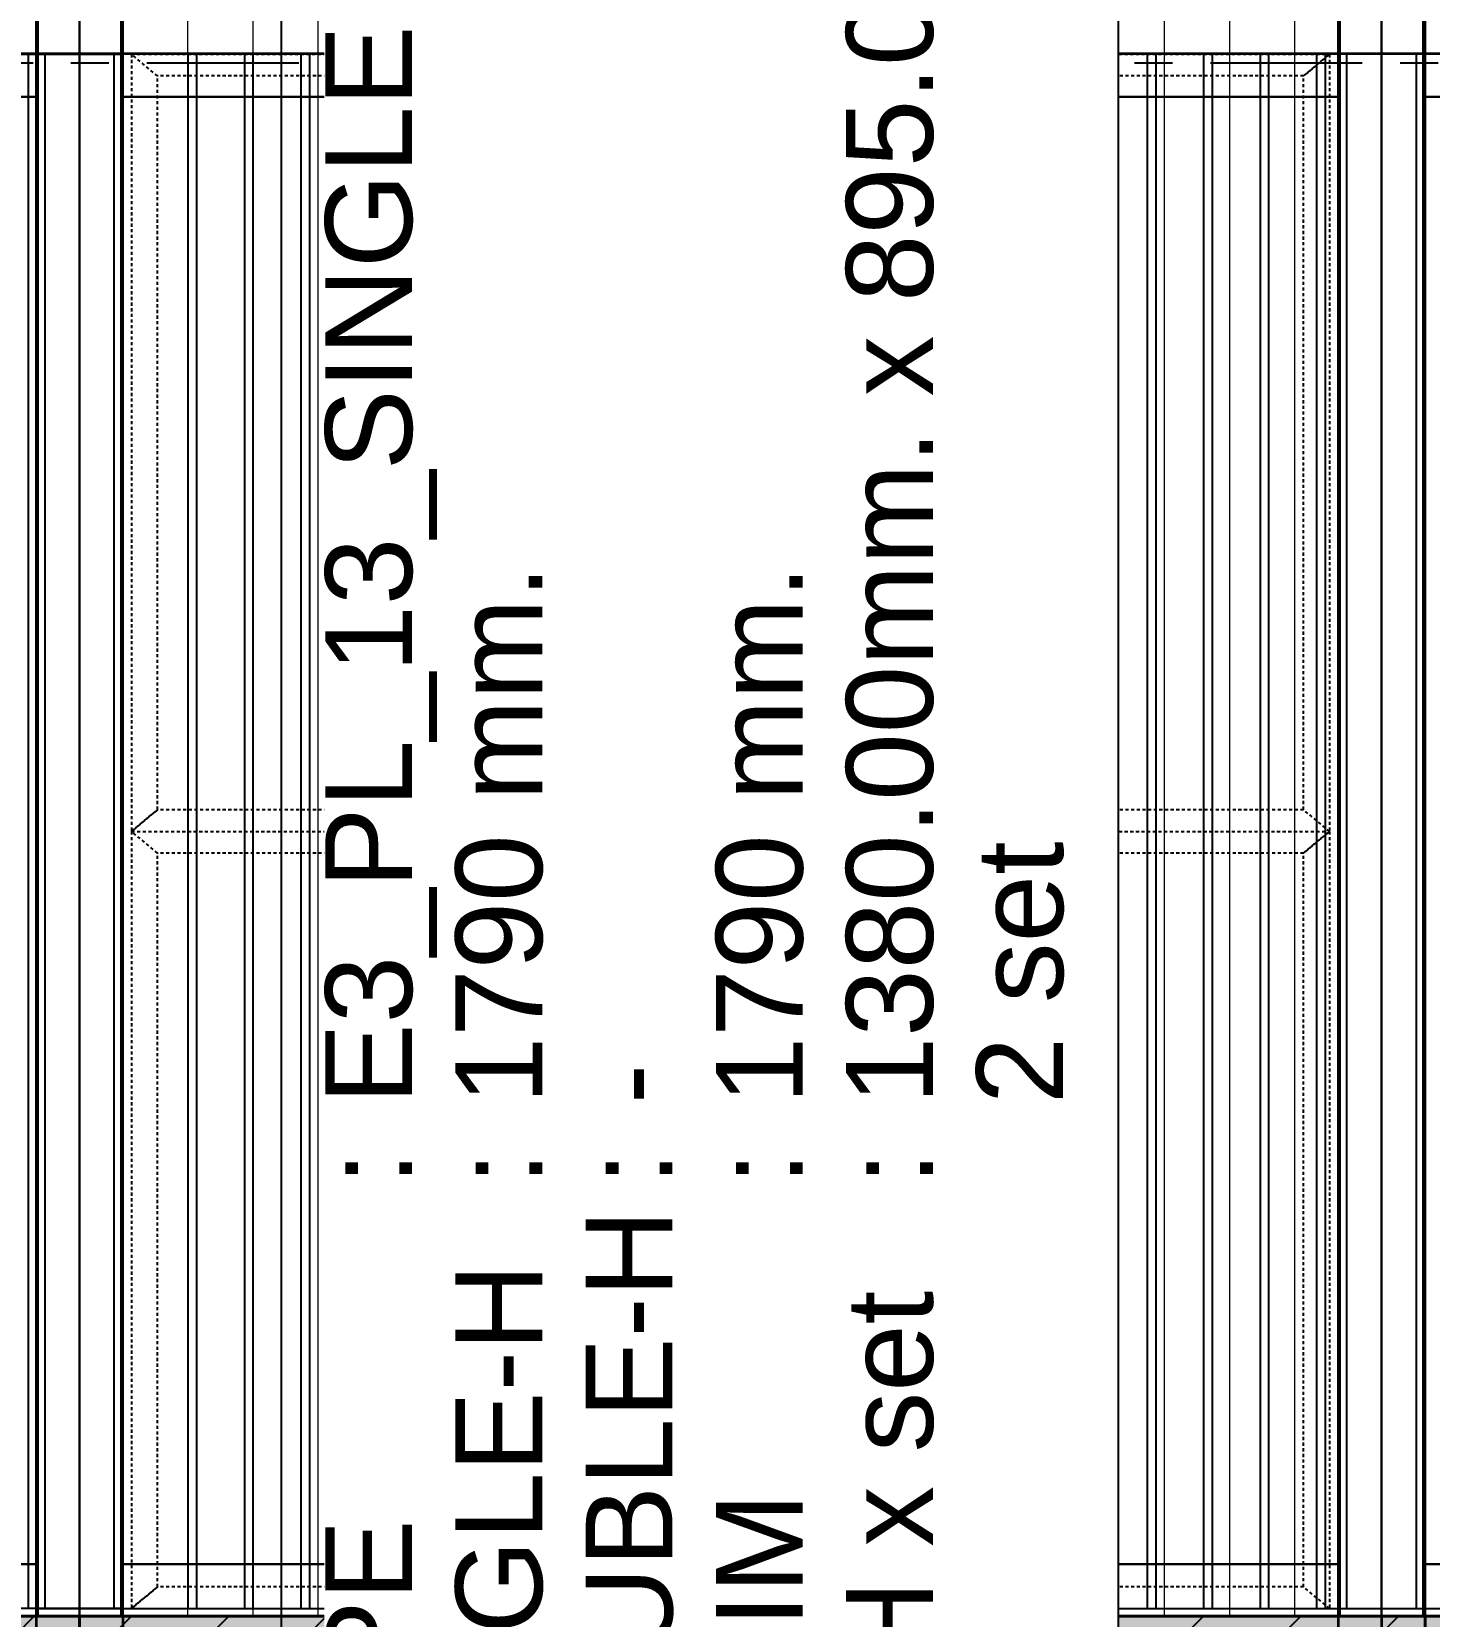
# Model space of a CAD drawing. Header units: millimetres. Extents: x -1379 to 1385823, y -4884429 to 548763.
# Drawn here: x 503955 to 505565, y -2335150 to -2333325 of the extents above; entities that cross this region are included whole.
import ezdxf

# ---------------------------------------------------------------- set-up
doc = ezdxf.new("R2010")
doc.units = ezdxf.units.MM
doc.set_wipeout_variables(frame=1)
for name, pattern in [('CENTER', [50.8, 31.75, -6.35, 6.35, -6.35]), ('TA_GL_000.70000', [1.925, 0.7, -0.175, 0.175, -0.175, 0.7]), ('TA_HL_001.00000', [6.5, 3.55, -2.95])]:
    doc.linetypes.add(name, pattern=pattern)
for name, color, linetype in [('000 - 0_SYM_DWG_GRIDLINE_MAIN_COLOR_251', 7, 'Continuous'), ('000 - CONCRETE_COL_HATCH_', 7, 'Continuous'), ('000 - EXISTING_PRECAST_CUT_COLOR_3', 7, 'Continuous'), ('000 - GRID', 7, 'CENTER'), ('010 - ASPG_EXTR_MAIN_COLOR_2', 7, 'Continuous'), ('010 - ASPG_EXTR_WIPEOUT_', 7, 'Continuous'), ('010 - ASPG_FRAMING_MAIN_COLOR_1', 7, 'Continuous'), ('010 - ASPG_FRAMING_SUB_COLOR_2', 7, 'Continuous')]:
    doc.layers.add(name, color=color, linetype=linetype)
for name, color, linetype, plot in [('000 - CONCRETE_EX_LOUVERS_DEF_SUB', 7, 'Continuous', False), ('000 - ESTIMATE_ASPG_MAIN_COLOR_6', 7, 'Continuous', False), ('000 - ESTIMATE_ASPG_TEXT_COLOR_1', 7, 'Continuous', False), ('000 - ESTIMATE_ASPG_WIPEOUT_', 7, 'Continuous', False)]:
    doc.layers.add(name, color=color, linetype=linetype, plot=plot)
doc.layers.add('A-GLAZ-CURT', color=7, linetype='Continuous', lineweight=35)
doc.styles.add('_Arial', font='arial.ttf')
doc.styles.add('TA', font='', dxfattribs={"height": 4.5})
doc.styles.get('TA').set_extended_font_data('Cordia New')

# ---------------------------------------------------------------- blocks, each defined once
blk = doc.blocks.new('*U1687')
at = {"color": 7}
blk.add_wipeout([(50, 0), (1450, 0), (1450, 1790), (50, 1790)], dxfattribs=at).dxf.layer = '010 - ASPG_EXTR_WIPEOUT_'
at = {"layer": '010 - ASPG_EXTR_MAIN_COLOR_2', "color": 7}
for points in [[(125, 0), (135.2, 0), (135.2, 1790), (125, 1790)], [(190, 0), (200.2, 0), (200.2, 1790), (190, 1790)], [(255, 0), (265.2, 0), (265.2, 1790), (255, 1790)], [(320, 0), (330.2, 0), (330.2, 1790), (320, 1790)], [(385, 0), (395.2, 0), (395.2, 1790), (385, 1790)], [(450, 0), (460.2, 0), (460.2, 1790), (450, 1790)], [(515, 0), (525.2, 0), (525.2, 1790), (515, 1790)], [(580, 0), (590.2, 0), (590.2, 1790), (580, 1790)], [(645, 0), (655.2, 0), (655.2, 1790), (645, 1790)], [(710, 0), (720.2, 0), (720.2, 1790), (710, 1790)], [(775, 0), (785.2, 0), (785.2, 1790), (775, 1790)], [(840, 0), (850.2, 0), (850.2, 1790), (840, 1790)], [(905, 0), (915.2, 0), (915.2, 1790), (905, 1790)], [(970, 0), (980.2, 0), (980.2, 1790), (970, 1790)], [(1035, 0), (1045.2, 0), (1045.2, 1790), (1035, 1790)], [(1100, 0), (1110.2, 0), (1110.2, 1790), (1100, 1790)], [(1165, 0), (1175.2, 0), (1175.2, 1790), (1165, 1790)], [(1230, 0), (1240.2, 0), (1240.2, 1790), (1230, 1790)], [(1295, 0), (1305.2, 0), (1305.2, 1790), (1295, 1790)], [(1360, 0), (1370.2, 0), (1370.2, 1790), (1360, 1790)], [(1425, 0), (1435.2, 0), (1435.2, 1790), (1425, 1790)]]:
    blk.add_lwpolyline(points, close=True, dxfattribs=at)
at = {"layer": '010 - ASPG_FRAMING_SUB_COLOR_2', "color": 7}
blk.add_lwpolyline([(50, 0), (1450, 0), (1450, 1790), (50, 1790)], close=True, dxfattribs=at)
at = {"color": 7}
for points in [[(-50, 0), (50, 0), (50, 1790), (-50, 1790)], [(1450, 0), (1550, 0), (1550, 1790), (1450, 1790)]]:
    blk.add_wipeout(points, dxfattribs=at).dxf.layer = '010 - ASPG_EXTR_WIPEOUT_'
at = {"layer": '010 - ASPG_FRAMING_MAIN_COLOR_1', "color": 7}
for points in [[(-50, 0), (-40, 0), (-40, 1790), (-50, 1790)], [(40, 0), (50, 0), (50, 1790), (40, 1790)], [(1450, 0), (1460, 0), (1460, 1790), (1450, 1790)], [(1540, 0), (1550, 0), (1550, 1790), (1540, 1790)]]:
    blk.add_lwpolyline(points, close=True, dxfattribs=at)
at = {"layer": '010 - ASPG_FRAMING_SUB_COLOR_2', "color": 7}
for points in [[(-50, 0), (50, 0), (50, 1790), (-50, 1790)], [(1450, 0), (1550, 0), (1550, 1790), (1450, 1790)]]:
    blk.add_lwpolyline(points, close=True, dxfattribs=at)
blk = doc.blocks.new('*U1686')
at = {"color": 7}
blk.add_wipeout([(50, 0), (1149.3, 0), (1149.3, 1790), (50, 1790)], dxfattribs=at).dxf.layer = '010 - ASPG_EXTR_WIPEOUT_'
at = {"layer": '010 - ASPG_EXTR_MAIN_COLOR_2', "color": 7}
for points in [[(113.5, 0), (123.8, 0), (123.8, 1790), (113.5, 1790)], [(178.5, 0), (188.8, 0), (188.8, 1790), (178.5, 1790)], [(243.5, 0), (253.8, 0), (253.8, 1790), (243.5, 1790)], [(308.5, 0), (318.8, 0), (318.8, 1790), (308.5, 1790)], [(373.5, 0), (383.8, 0), (383.8, 1790), (373.5, 1790)], [(438.5, 0), (448.8, 0), (448.8, 1790), (438.5, 1790)], [(503.5, 0), (513.8, 0), (513.8, 1790), (503.5, 1790)], [(568.5, 0), (578.8, 0), (578.8, 1790), (568.5, 1790)], [(633.5, 0), (643.8, 0), (643.8, 1790), (633.5, 1790)], [(698.5, 0), (708.8, 0), (708.8, 1790), (698.5, 1790)], [(763.5, 0), (773.8, 0), (773.8, 1790), (763.5, 1790)], [(828.5, 0), (838.8, 0), (838.8, 1790), (828.5, 1790)], [(893.5, 0), (903.8, 0), (903.8, 1790), (893.5, 1790)], [(958.5, 0), (968.8, 0), (968.8, 1790), (958.5, 1790)], [(1023.5, 0), (1033.8, 0), (1033.8, 1790), (1023.5, 1790)], [(1088.5, 0), (1098.8, 0), (1098.8, 1790), (1088.5, 1790)]]:
    blk.add_lwpolyline(points, close=True, dxfattribs=at)
at = {"layer": '010 - ASPG_FRAMING_SUB_COLOR_2', "color": 7}
blk.add_lwpolyline([(50, 0), (1149.3, 0), (1149.3, 1790), (50, 1790)], close=True, dxfattribs=at)
at = {"color": 7}
blk.add_wipeout([(-50, 0), (50, 0), (50, 1790), (-50, 1790)], dxfattribs=at).dxf.layer = '010 - ASPG_EXTR_WIPEOUT_'
at = {"layer": '010 - ASPG_EXTR_MAIN_COLOR_2', "color": 7}
blk.add_lwpolyline([(48.5, 0), (58.8, 0), (58.8, 1790), (48.5, 1790)], close=True, dxfattribs=at)
at = {"layer": '010 - ASPG_FRAMING_MAIN_COLOR_1', "color": 7}
for points in [[(-50, 0), (-40, 0), (-40, 1790), (-50, 1790)], [(40, 0), (50, 0), (50, 1790), (40, 1790)]]:
    blk.add_lwpolyline(points, close=True, dxfattribs=at)
at = {"layer": '010 - ASPG_FRAMING_SUB_COLOR_2', "color": 7}
blk.add_lwpolyline([(-50, 0), (50, 0), (50, 1790), (-50, 1790)], close=True, dxfattribs=at)
blk = doc.blocks.new('*U1757')
at = {"layer": '010 - ASPG_FRAMING_MAIN_COLOR_1', "color": 7, "linetype": 'ByBlock'}
for points in [[(0, 0), (0, 1380), (25, 1350), (25, 30), (0, 0)], [(895, 1380), (0, 1380), (25, 1350), (870, 1350)], [(895, 0), (895, 1380), (870, 1350), (870, 30), (895, 0)], [(25, 30), (870, 30), (895, 0), (0, 0), (25, 30)]]:
    blk.add_lwpolyline(points, close=True, dxfattribs=at)
blk = doc.blocks.new('DPA_Curved type A 1 - Curved Type A-5848720-IV01 - ELEVATION 3')
at = {"layer": 'A-GLAZ-CURT', "color": 7}
for p, q in [((282219.6, 109825), (282269.6, 109825)), ((283719.6, 109825), (282219.6, 109825)), ((282219.6, 106775), (282219.6, 109825)), ((282219.6, 109825), (282219.6, 106775)), ((282269.6, 109825), (283669.6, 109825)), ((282269.6, 109825), (282269.6, 106775)), ((282269.6, 109825), (282269.6, 106775)), ((283669.6, 109825), (283719.6, 109825)), ((283669.6, 109825), (283669.6, 106775)), ((283669.6, 109825), (283669.6, 106775)), ((283719.6, 109825), (283719.6, 106775)), ((283719.6, 109825), (283719.6, 106775))]:
    blk.add_line(p, q, dxfattribs=at)
blk = doc.blocks.new('DPA_Curved type C_Left 1 - Curved Type C_Left-5848721-IV01 - ELEVATION 3')
at = {"layer": 'A-GLAZ-CURT', "color": 7}
for p, q in [((285219.6, 109825), (283719.6, 109825)), ((283719.6, 109825), (283769.6, 109825)), ((283719.6, 109825), (283719.6, 106775)), ((283719.6, 109825), (283719.6, 106775)), ((283769.6, 109825), (284236.3, 109825)), ((283769.6, 106775), (283769.6, 109825)), ((283769.6, 109825), (283769.6, 106775))]:
    blk.add_line(p, q, dxfattribs=at)
blk = doc.blocks.new('DPA_Curved type B 1 - Curved Type B-5848724-IV01 - ELEVATION 3')
at = {"layer": 'A-GLAZ-CURT', "color": 7}
for p, q in [((282219.6, 109825), (280769.6, 109825)), ((281494.6, 109825), (282169.6, 109825)), ((282169.6, 109825), (282219.6, 109825)), ((282169.6, 109825), (282169.6, 106775)), ((282169.6, 109825), (282169.6, 106775)), ((282219.6, 106775), (282219.6, 109825)), ((282219.6, 109825), (282219.6, 106775))]:
    blk.add_line(p, q, dxfattribs=at)
blk = doc.blocks.new('GM_Louver Grill Vertical Z1 - Z Profile-5053999-IV01 - ELEVATION 3')
at = {"layer": '000 - CONCRETE_EX_LOUVERS_DEF_SUB', "color": 7, "lineweight": 9}
blk.add_line((282042.3, 109825), (282042.3, 111625), dxfattribs=at)
blk = doc.blocks.new('DPA_CP_Entrance Louver Grill Vertical Z - Louver Grill Vertical Z-4889377-IV01 - ELEVATION 3')
at = {"layer": '000 - CONCRETE_EX_LOUVERS_DEF_SUB', "color": 7}
for p, q in [((282219.6, 114425), (282219.6, 111625)), ((282219.6, 111625), (282219.6, 114425)), ((282219.6, 111625), (282219.6, 114425)), ((282219.6, 111625), (282219.6, 114425)), ((282267.6, 111625), (282267.6, 114425)), ((282267.6, 111625), (282267.6, 114425)), ((282269.6, 114425), (282269.6, 111625)), ((282269.6, 111625), (282269.6, 114425)), ((283669.6, 114425), (283669.6, 111625)), ((283669.6, 111625), (283669.6, 114425)), ((283671.6, 114425), (283671.6, 111625)), ((283671.6, 114425), (283671.6, 111625)), ((283719.6, 111625), (283719.6, 114425)), ((283719.6, 111625), (283719.6, 114425)), ((283719.6, 114425), (283719.6, 111625)), ((283719.6, 114425), (283719.6, 111625)), ((282219.6, 111625), (282219.6, 111685)), ((282219.6, 111685), (282219.6, 111625)), ((283719.6, 111625), (283719.6, 111685)), ((283719.6, 111685), (283719.6, 111625)), ((282219.6, 111625), (282269.6, 111625)), ((282269.6, 111625), (282219.6, 111625)), ((282267.6, 111625), (282219.6, 111625)), ((282219.6, 111625), (282269.6, 111625)), ((283719.6, 111625), (282219.6, 111625)), ((282219.6, 111625), (283719.6, 111625)), ((282269.6, 111625), (282267.6, 111625)), ((283669.6, 111625), (283719.6, 111625)), ((283719.6, 111625), (283669.6, 111625)), ((283669.6, 111625), (283719.6, 111625)), ((283671.6, 111625), (283669.6, 111625)), ((283719.6, 111625), (283671.6, 111625))]:
    blk.add_line(p, q, dxfattribs=at)
blk = doc.blocks.new('GM_Louver Grill Vertical Z1 - Z Profile-4889443-IV01 - ELEVATION 3')
at = {"layer": '000 - CONCRETE_EX_LOUVERS_DEF_SUB', "color": 7, "lineweight": 9}
blk.add_line((282044.3, 111625), (282044.3, 114425), dxfattribs=at)
blk = doc.blocks.new('DPA_CP_Entrance Louver Grill Vertical Z - Louver Grill Vertical Z-5247632-IV01 - ELEVATION 3')
at = {"layer": '000 - CONCRETE_EX_LOUVERS_DEF_SUB', "color": 7}
for p, q in [((281064.6, 111625), (281114.6, 111625)), ((281114.6, 111625), (281064.6, 111625)), ((281064.6, 111625), (281064.6, 109825)), ((281064.6, 109825), (281064.6, 111625)), ((281114.6, 111625), (281064.6, 111625)), ((281064.6, 111625), (281112.6, 111625)), ((281064.6, 109825), (281064.6, 111625)), ((281064.6, 109825), (281064.6, 111625)), ((281064.6, 111575), (281064.6, 111625)), ((281064.6, 111625), (281064.6, 111575)), ((281064.6, 111625), (282219.6, 111625)), ((281064.6, 111625), (282219.6, 111625)), ((281112.6, 111625), (281114.6, 111625)), ((281112.6, 109825), (281112.6, 111625)), ((281112.6, 109825), (281112.6, 111625)), ((281114.6, 111625), (281114.6, 109825)), ((281114.6, 109825), (281114.6, 111625)), ((282169.6, 111625), (282219.6, 111625)), ((282219.6, 111625), (282169.6, 111625)), ((282169.6, 111625), (282171.6, 111625)), ((282219.6, 111625), (282169.6, 111625)), ((282169.6, 111625), (282169.6, 109825)), ((282169.6, 109825), (282169.6, 111625)), ((282171.6, 111625), (282219.6, 111625)), ((282171.6, 111625), (282171.6, 109825)), ((282171.6, 111625), (282171.6, 109825)), ((282219.6, 109825), (282219.6, 111625)), ((282219.6, 109825), (282219.6, 111625)), ((282219.6, 111625), (282219.6, 109825)), ((282219.6, 111625), (282219.6, 109825)), ((282219.6, 111575), (282219.6, 111625)), ((282219.6, 111625), (282219.6, 111575)), ((281114.6, 109885), (281114.6, 111575)), ((281114.6, 109885), (281114.6, 111575)), ((282169.6, 111575), (281114.6, 111575)), ((281114.6, 111575), (282169.6, 111575)), ((281139.6, 111575), (281114.6, 111575)), ((281114.6, 111575), (282169.6, 111575)), ((281114.6, 109885), (281114.6, 111575)), ((281114.6, 109885), (281114.6, 111575)), ((282169.6, 111575), (281189.6, 111575)), ((282169.6, 111575), (282169.6, 109885)), ((282169.6, 109885), (282169.6, 111575)), ((282169.6, 111575), (282169.6, 109885)), ((282169.6, 109885), (282169.6, 111575)), ((281064.6, 109825), (281064.6, 109885)), ((281064.6, 109885), (281064.6, 109825)), ((281114.6, 109885), (282169.6, 109885)), ((281114.6, 109885), (282169.6, 109885)), ((282169.6, 109885), (281114.6, 109885)), ((281114.6, 109885), (281139.6, 109885)), ((281189.6, 109885), (282169.6, 109885)), ((282219.6, 109825), (282219.6, 109885)), ((282219.6, 109885), (282219.6, 109825)), ((281064.6, 109825), (281114.6, 109825)), ((281114.6, 109825), (281064.6, 109825)), ((281112.6, 109825), (281064.6, 109825)), ((281064.6, 109825), (281114.6, 109825)), ((282219.6, 109825), (281064.6, 109825)), ((281064.6, 109825), (282219.6, 109825)), ((281114.6, 109825), (281112.6, 109825)), ((282169.6, 109825), (282219.6, 109825)), ((282219.6, 109825), (282169.6, 109825)), ((282169.6, 109825), (282219.6, 109825)), ((282171.6, 109825), (282169.6, 109825)), ((282219.6, 109825), (282171.6, 109825))]:
    blk.add_line(p, q, dxfattribs=at)
blk = doc.blocks.new('DPA_CP_Entrance Louver Grill Vertical Z - Louver Grill Vertical Z-5053933-IV01 - ELEVATION 3')
at = {"layer": '000 - CONCRETE_EX_LOUVERS_DEF_SUB', "color": 7}
for p, q in [((282219.6, 111625), (282269.6, 111625)), ((282269.6, 111625), (282219.6, 111625)), ((282219.6, 111625), (282219.6, 109825)), ((282219.6, 109825), (282219.6, 111625)), ((282269.6, 111625), (282219.6, 111625)), ((282219.6, 111625), (282267.6, 111625)), ((282219.6, 109825), (282219.6, 111625)), ((282219.6, 109825), (282219.6, 111625)), ((282219.6, 111575), (282219.6, 111625)), ((282219.6, 111625), (282219.6, 111575)), ((282219.6, 111625), (283719.6, 111625)), ((282219.6, 111625), (283719.6, 111625)), ((282267.6, 111625), (282269.6, 111625)), ((282267.6, 109825), (282267.6, 111625)), ((282267.6, 109825), (282267.6, 111625)), ((282269.6, 111625), (282269.6, 109825)), ((282269.6, 109825), (282269.6, 111625)), ((283669.6, 111625), (283719.6, 111625)), ((283719.6, 111625), (283669.6, 111625)), ((283669.6, 111625), (283671.6, 111625)), ((283719.6, 111625), (283669.6, 111625)), ((283669.6, 111625), (283669.6, 109825)), ((283669.6, 109825), (283669.6, 111625)), ((283671.6, 111625), (283719.6, 111625)), ((283671.6, 111625), (283671.6, 109825)), ((283671.6, 111625), (283671.6, 109825)), ((283719.6, 109825), (283719.6, 111625)), ((283719.6, 109825), (283719.6, 111625)), ((283719.6, 111625), (283719.6, 109825)), ((283719.6, 111625), (283719.6, 109825)), ((283719.6, 111575), (283719.6, 111625)), ((283719.6, 111625), (283719.6, 111575)), ((282269.6, 109885), (282269.6, 111575)), ((282269.6, 109885), (282269.6, 111575)), ((283669.6, 111575), (282269.6, 111575)), ((282269.6, 111575), (283669.6, 111575)), ((283669.6, 111575), (282269.6, 111575)), ((282269.6, 111575), (283669.6, 111575)), ((282269.6, 109885), (282269.6, 111575)), ((282269.6, 109885), (282269.6, 111575)), ((283669.6, 111575), (283669.6, 109885)), ((283669.6, 109885), (283669.6, 111575)), ((283669.6, 111575), (283669.6, 109885)), ((283669.6, 109885), (283669.6, 111575)), ((282219.6, 109825), (282219.6, 109885)), ((282219.6, 109885), (282219.6, 109825)), ((282269.6, 109885), (283669.6, 109885)), ((282269.6, 109885), (283669.6, 109885)), ((283669.6, 109885), (282269.6, 109885)), ((282269.6, 109885), (283669.6, 109885)), ((283719.6, 109825), (283719.6, 109885)), ((283719.6, 109885), (283719.6, 109825)), ((282219.6, 109825), (282269.6, 109825)), ((282269.6, 109825), (282219.6, 109825)), ((282267.6, 109825), (282219.6, 109825)), ((282219.6, 109825), (282269.6, 109825)), ((283719.6, 109825), (282219.6, 109825)), ((282219.6, 109825), (283719.6, 109825)), ((282269.6, 109825), (282267.6, 109825)), ((283669.6, 109825), (283719.6, 109825)), ((283719.6, 109825), (283669.6, 109825)), ((283669.6, 109825), (283719.6, 109825)), ((283671.6, 109825), (283669.6, 109825)), ((283719.6, 109825), (283671.6, 109825))]:
    blk.add_line(p, q, dxfattribs=at)
blk = doc.blocks.new('DPA_CP_Entrance Louver Grill Vertical Z - Louver Grill Vertical Z-5247767-IV01 - ELEVATION 3')
at = {"layer": '000 - CONCRETE_EX_LOUVERS_DEF_SUB', "color": 7}
for p, q in [((282169.6, 114425), (282169.6, 111625)), ((282169.6, 111625), (282169.6, 114425)), ((282171.6, 114425), (282171.6, 111625)), ((282171.6, 114425), (282171.6, 111625)), ((282219.6, 111625), (282219.6, 114425)), ((282219.6, 111625), (282219.6, 114425)), ((282219.6, 114425), (282219.6, 111625)), ((282219.6, 114425), (282219.6, 111625)), ((282219.6, 111625), (282219.6, 111685)), ((282219.6, 111685), (282219.6, 111625)), ((282219.6, 111625), (280939.6, 111625)), ((280939.6, 111625), (282219.6, 111625)), ((282169.6, 111625), (282219.6, 111625)), ((282219.6, 111625), (282169.6, 111625)), ((282169.6, 111625), (282219.6, 111625)), ((282171.6, 111625), (282169.6, 111625)), ((282219.6, 111625), (282171.6, 111625))]:
    blk.add_line(p, q, dxfattribs=at)
blk = doc.blocks.new('C-1-IV01_REV00_20260614-165348_ELEVATION_3_EX')
at = {"layer": '000 - CONCRETE_EX_LOUVERS_DEF_SUB', "color": 7}
for name, p in [('DPA_CP_Entrance Louver Grill Vertical Z - Louver Grill Vertical Z-5247767-IV01 - ELEVATION 3', (-280554.6, 0)), ('DPA_CP_Entrance Louver Grill Vertical Z - Louver Grill Vertical Z-4889377-IV01 - ELEVATION 3', (-280554.6, 0)), ('GM_Louver Grill Vertical Z1 - Z Profile-4889443-IV01 - ELEVATION 3', (-280329.3, 0)), ('GM_Louver Grill Vertical Z1 - Z Profile-4889443-IV01 - ELEVATION 3', (-280254.3, 0)), ('GM_Louver Grill Vertical Z1 - Z Profile-4889443-IV01 - ELEVATION 3', (-280179.3, 0)), ('GM_Louver Grill Vertical Z1 - Z Profile-4889443-IV01 - ELEVATION 3', (-280104.3, 0)), ('GM_Louver Grill Vertical Z1 - Z Profile-4889443-IV01 - ELEVATION 3', (-280029.3, 0)), ('GM_Louver Grill Vertical Z1 - Z Profile-4889443-IV01 - ELEVATION 3', (-279954.3, 0)), ('GM_Louver Grill Vertical Z1 - Z Profile-4889443-IV01 - ELEVATION 3', (-279879.3, 0)), ('GM_Louver Grill Vertical Z1 - Z Profile-4889443-IV01 - ELEVATION 3', (-279804.3, 0)), ('GM_Louver Grill Vertical Z1 - Z Profile-4889443-IV01 - ELEVATION 3', (-279729.3, 0)), ('GM_Louver Grill Vertical Z1 - Z Profile-4889443-IV01 - ELEVATION 3', (-279654.3, 0)), ('GM_Louver Grill Vertical Z1 - Z Profile-4889443-IV01 - ELEVATION 3', (-279579.3, 0)), ('GM_Louver Grill Vertical Z1 - Z Profile-4889443-IV01 - ELEVATION 3', (-279504.3, 0)), ('GM_Louver Grill Vertical Z1 - Z Profile-4889443-IV01 - ELEVATION 3', (-279429.3, 0)), ('GM_Louver Grill Vertical Z1 - Z Profile-4889443-IV01 - ELEVATION 3', (-279354.3, 0)), ('GM_Louver Grill Vertical Z1 - Z Profile-4889443-IV01 - ELEVATION 3', (-279279.3, 0)), ('GM_Louver Grill Vertical Z1 - Z Profile-4889443-IV01 - ELEVATION 3', (-279204.3, 0)), ('GM_Louver Grill Vertical Z1 - Z Profile-4889443-IV01 - ELEVATION 3', (-279129.3, 0)), ('GM_Louver Grill Vertical Z1 - Z Profile-4889443-IV01 - ELEVATION 3', (-279054.3, 0)), ('GM_Louver Grill Vertical Z1 - Z Profile-4889443-IV01 - ELEVATION 3', (-278979.3, 0)), ('DPA_CP_Entrance Louver Grill Vertical Z - Louver Grill Vertical Z-4889377-IV01 - ELEVATION 3', (-279054.6, 0)), ('GM_Louver Grill Vertical Z1 - Z Profile-4889443-IV01 - ELEVATION 3', (-278829.3, 0)), ('DPA_CP_Entrance Louver Grill Vertical Z - Louver Grill Vertical Z-5247632-IV01 - ELEVATION 3', (-280554.6, 0)), ('DPA_CP_Entrance Louver Grill Vertical Z - Louver Grill Vertical Z-5053933-IV01 - ELEVATION 3', (-280554.6, 0)), ('GM_Louver Grill Vertical Z1 - Z Profile-5053999-IV01 - ELEVATION 3', (-280327.3, 0)), ('GM_Louver Grill Vertical Z1 - Z Profile-5053999-IV01 - ELEVATION 3', (-280252.3, 0)), ('GM_Louver Grill Vertical Z1 - Z Profile-5053999-IV01 - ELEVATION 3', (-280177.3, 0)), ('GM_Louver Grill Vertical Z1 - Z Profile-5053999-IV01 - ELEVATION 3', (-280102.3, 0)), ('GM_Louver Grill Vertical Z1 - Z Profile-5053999-IV01 - ELEVATION 3', (-280027.3, 0)), ('GM_Louver Grill Vertical Z1 - Z Profile-5053999-IV01 - ELEVATION 3', (-279952.3, 0)), ('GM_Louver Grill Vertical Z1 - Z Profile-5053999-IV01 - ELEVATION 3', (-279877.3, 0)), ('GM_Louver Grill Vertical Z1 - Z Profile-5053999-IV01 - ELEVATION 3', (-279802.3, 0)), ('GM_Louver Grill Vertical Z1 - Z Profile-5053999-IV01 - ELEVATION 3', (-279727.3, 0)), ('GM_Louver Grill Vertical Z1 - Z Profile-5053999-IV01 - ELEVATION 3', (-279652.3, 0)), ('GM_Louver Grill Vertical Z1 - Z Profile-5053999-IV01 - ELEVATION 3', (-279577.3, 0)), ('GM_Louver Grill Vertical Z1 - Z Profile-5053999-IV01 - ELEVATION 3', (-279502.3, 0)), ('GM_Louver Grill Vertical Z1 - Z Profile-5053999-IV01 - ELEVATION 3', (-279427.3, 0)), ('GM_Louver Grill Vertical Z1 - Z Profile-5053999-IV01 - ELEVATION 3', (-279352.3, 0)), ('GM_Louver Grill Vertical Z1 - Z Profile-5053999-IV01 - ELEVATION 3', (-279277.3, 0)), ('GM_Louver Grill Vertical Z1 - Z Profile-5053999-IV01 - ELEVATION 3', (-279202.3, 0)), ('GM_Louver Grill Vertical Z1 - Z Profile-5053999-IV01 - ELEVATION 3', (-279127.3, 0)), ('GM_Louver Grill Vertical Z1 - Z Profile-5053999-IV01 - ELEVATION 3', (-279052.3, 0)), ('GM_Louver Grill Vertical Z1 - Z Profile-5053999-IV01 - ELEVATION 3', (-278977.3, 0)), ('DPA_CP_Entrance Louver Grill Vertical Z - Louver Grill Vertical Z-5053933-IV01 - ELEVATION 3', (-279054.6, 0)), ('GM_Louver Grill Vertical Z1 - Z Profile-5053999-IV01 - ELEVATION 3', (-278827.3, 0))]:
    blk.add_blockref(name, p, dxfattribs=at)
at = {"layer": 'A-GLAZ-CURT', "color": 7}
for name in ['DPA_Curved type B 1 - Curved Type B-5848724-IV01 - ELEVATION 3', 'DPA_Curved type A 1 - Curved Type A-5848720-IV01 - ELEVATION 3', 'DPA_Curved type C_Left 1 - Curved Type C_Left-5848721-IV01 - ELEVATION 3']:
    blk.add_blockref(name, (-280554.6, 0), dxfattribs=at)
blk = doc.blocks.new('*U1841')
at = {"layer": '000 - 0_SYM_DWG_GRIDLINE_MAIN_COLOR_251', "color": 7, "linetype": 'ByBlock', "ltscale": 5}
blk.add_line((20, 0), (-470.6, 0), dxfattribs=at)
at = {"color": 7, "style": 'TA', "flags": 1}
blk.add_attdef('LOCATION', (6, -6), '', height=4.5, rotation=270, dxfattribs=at)
blk = doc.blocks.new('C-1-IV01_REV00_20260614-165820_ELEVATION_3_DIMS')
at = {"layer": '000 - GRID', "color": 7, "linetype": 'TA_GL_000.70000', "xscale": 50, "yscale": 50, "zscale": 50, "rotation": 180}
blk.add_blockref('*U1841', (-3076, 111614), dxfattribs=at)
blk = doc.blocks.new('C-1-IV01_REV00-1_20260614-180316_ELEVAIOTN_3_PRECAST')
at = {"layer": '000 - CONCRETE_COL_HATCH_'}
h = blk.add_hatch(dxfattribs=at)
h.set_pattern_fill('AR-CONC', scale=0.05)
h.set_pattern_definition([(50, (0, 0), (227.73084, -19.92386), [23.8125, -261.9375]), (355, (0, 0), (-44.0543, 238.82106), [19.05, -209.55073]), (100.45144, (18.98, -1.66), (183.67656, 218.8972), [20.2375, -222.6128]), (46.1842, (2e-15, 63.5), (338.8488, -52.5529), [35.7188, -392.9062]), (96.63556, (28.24, 59.12), (296.7552, 309.2827), [30.3563, -333.9195]), (351.18415, (2e-15, 63.5), (296.7552, 309.2827), [28.575, -314.3247]), (21, (31.75, 47.63), (189.518, -127.8315), [23.8125, -261.9375]), (326, (31.75, 47.63), (77.25254, 230.23496), [19.05, -209.55]), (71.45144, (47.54, 36.97), (266.77052, 102.40346), [20.2375, -222.6124]), (37.5, (0, 0), (3.860754, 105.6938), [0, -207.01, 0, -212.725, 0, -210.34375]), (7.5, (0, 0), (83.52458, 125.22572), [0, -121.285, 0, -202.2475, 0, -80.16875]), (327.5, (-70.8, 3e-15), (169.488244, -7.16093), [0, -79.375, 0, -247.65, 0, -328.6125]), (317.5, (-102.55, 4e-15), (185.16148, 31.78311), [0, -103.1875, 0, -164.465, 0, -233.3625])])
h.paths.add_polyline_path([(16665.3, 103676.1), (215, 103676.1), (215, 109825), (16665.3, 109825)])
h = blk.add_hatch(dxfattribs=at)
h.set_pattern_fill('ANSI31')
h.set_pattern_definition([(45, (0, 0), (-56.1266, 56.1266), [])])
h.paths.add_polyline_path([(16665.3, 103676.1), (215, 103676.1), (215, 109825), (16665.3, 109825)])
at = {"layer": '000 - EXISTING_PRECAST_CUT_COLOR_3', "color": 7}
blk.add_lwpolyline([(16665.3, 103676.1), (215, 103676.1), (215, 109825), (16665.3, 109825)], close=True, dxfattribs=at)
blk = doc.blocks.new('A$Cd3cf6656')
at = {"color": 7}
blk.add_wipeout([(-964.7, -457.4), (1855.6, -457.4), (1855.6, 457.4), (-964.7, 457.4)], dxfattribs=at).dxf.layer = '000 - ESTIMATE_ASPG_WIPEOUT_'
at = {"layer": '000 - ESTIMATE_ASPG_MAIN_COLOR_6', "color": 7}
blk.add_lwpolyline([(-964.7, -457.4), (1855.6, -457.4), (1855.6, 507.4), (-964.7, 507.4)], close=True, dxfattribs=at)
at = {"layer": '000 - ESTIMATE_ASPG_TEXT_COLOR_1', "color": 7, "style": '_Arial'}
for s, p in [('LV TYPE', (-914.7, 356.5)), (':', (45, 356.5)), ('LV SINGLE-H', (-914.7, 206.5)), (':', (45, 206.5)), ('LV DOUBLE-H', (-914.7, 56.5)), (':', (45, 56.5)), ('VV_TRIM', (-914.7, -93.5)), (':', (45, -93.5)), ('F W x H x set', (-914.7, -243.5)), (':', (45, -243.5))]:
    blk.add_text(s, height=100, dxfattribs=at).set_placement(p)
for tag, p in [('LV_TYPE_VAL', (138.1, 356.5)), ('LV_SIN-H_VAL', (138.1, 206.5)), ('LV_DOU-H_VAL', (138.1, 56.5)), ('V-TRIM_VAL', (138.1, -93.5)), ('FRAME_VAL', (138.1, -243.5)), ('FRAME_SET', (138.1, -393.5))]:
    blk.add_attdef(tag, p, '', height=100, dxfattribs=at)
blk = doc.blocks.new('A$C7174f569')
at = {"color": 7, "rotation": 90}
blk.add_blockref('A$Cd3cf6656', (60953, 12841.8), dxfattribs=at).add_auto_attribs({'LV_TYPE_VAL': 'E3_PL_13_SINGLE BLANK', 'LV_SIN-H_VAL': '1790 mm. ', 'LV_DOU-H_VAL': '-', 'V-TRIM_VAL': '1790 mm.', 'FRAME_VAL': '1380.00mm. x 895.00mm.', 'FRAME_SET': '2 set'})

msp = doc.modelspace()

# ---------------------------------------------------------------- block references
at = {"color": 7}
msp.add_blockref('*U1687', (504009.8, -2335141.4), dxfattribs=at)

# ---------------------------------------------------------------- next in the draw order: block references
at = {"color": 7, "xscale": -1}
msp.add_blockref('*U1686', (504009.8, -2335141.4), dxfattribs=at)
at = {"color": 7, "linetype": 'TA_HL_001.00000', "yscale": -1, "rotation": 90}
for p in [(504069.8, -2334246.4), (504069.8, -2335141.4)]:
    msp.add_blockref('*U1757', p, dxfattribs=at)
at = {"color": 7}
msp.add_blockref('*U1687', (505509.8, -2335141.4), dxfattribs=at)

# ---------------------------------------------------------------- next in the draw order: block references
for name in ['C-1-IV01_REV00_20260614-165820_ELEVATION_3_DIMS', 'C-1-IV01_REV00_20260614-165348_ELEVATION_3_EX', 'C-1-IV01_REV00-1_20260614-180316_ELEVAIOTN_3_PRECAST']:
    msp.add_blockref(name, (502344.8, -2444975.4), dxfattribs=at)

# ---------------------------------------------------------------- next in the draw order: block references
msp.add_blockref('A$C7174f569', (443796.4, -2347540.5), dxfattribs=at)

doc.saveas('drawing.dxf')
